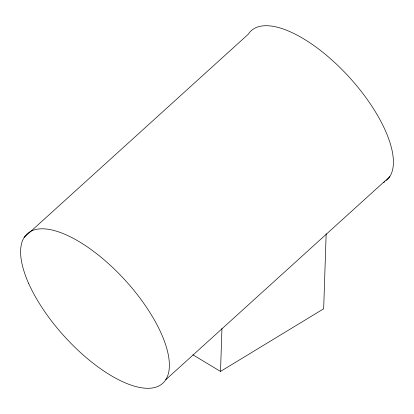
<?xml version="1.0" encoding="UTF-8"?>
<svg xmlns="http://www.w3.org/2000/svg" width="414" height="414" viewBox="0 0 414 414"><rect width="100%" height="100%" fill="white"/><g stroke="black" fill="none" stroke-linecap="round" stroke-linejoin="round"><path stroke-width="0.62" d="M192.846 354.798L220.522 371.425L221.951 328.462M326.16 233.75L323.67 308.782L220.522 371.425M24.229 237.336L248.265 34.243A100.907 41.379 47.8 0 1 346.275 73.987A100.907 41.379 47.8 0 1 386.417 180.54M165.735 379.757L389.771 176.664M384.885 181.705A100.907 41.379 47.8 0 1 383.788 182.393M28.726 283.59A100.907 41.379 47.8 0 0 157.387 386.629A100.907 41.379 47.8 0 0 98.832 255.422A100.907 41.379 47.8 0 0 28.726 283.59"/></g></svg>
